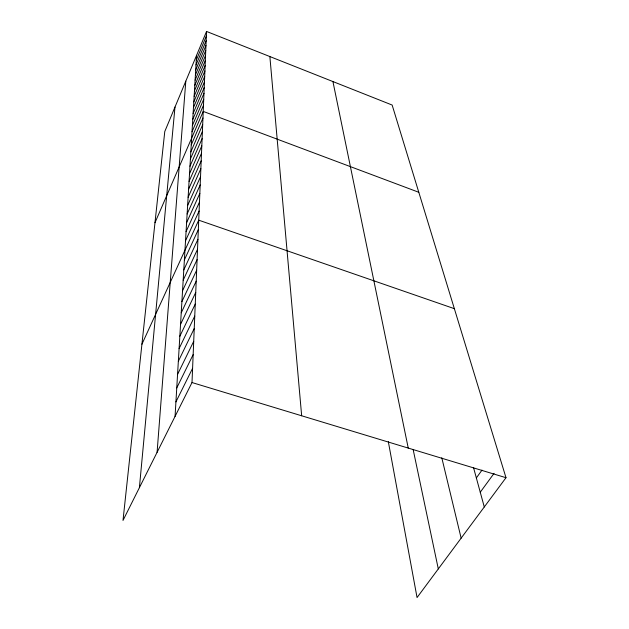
<?xml version="1.0" encoding="UTF-8"?>
<svg xmlns="http://www.w3.org/2000/svg" width="629" height="629" viewBox="0 0 629 629"><rect width="100%" height="100%" fill="white"/><g stroke="black" fill="none" stroke-linecap="round" stroke-linejoin="round"><path stroke-width="0.94" d="M206.548 31.45L164.774 131.532L123.001 520.435L192.002 382.542L206.548 31.45L392.15 105.043L505.999 477.71L417.051 597.55L388.321 441.668M175.059 416.398L196.578 55.328M157.077 452.337L185.799 81.165M139.394 487.679L174.988 107.064M196.295 60.101L206.351 36.05M196.004 64.968L206.163 40.743M195.705 69.929L205.958 45.524M195.407 74.993L205.762 50.406M195.1 80.158L205.549 55.391M194.786 85.426L205.345 60.47M194.463 90.804L205.125 65.66M194.133 96.292L204.905 70.959M193.803 101.898L204.684 76.368M193.465 107.614L204.456 81.896M193.111 113.464L204.221 87.541M192.757 119.431L203.985 93.312M192.395 125.533L203.741 99.209M192.026 131.768L203.489 105.247M154.978 222.713L203.23 111.412L418.804 192.285M191.24 144.929L202.963 117.977M190.823 151.872L202.68 124.699M190.398 158.98L202.396 131.587M189.966 166.268L202.106 138.639M189.518 173.73L201.807 145.873M189.062 181.38L201.5 153.295M188.598 189.227L201.178 160.898M188.118 197.27L200.855 168.706M187.623 205.526L200.525 176.718M187.12 214.002L200.187 184.942M186.601 222.697L199.833 193.394M186.074 231.629L199.479 202.074M185.524 240.805L199.11 210.998M141.926 344.228L198.725 220.174L454.358 308.674M184.383 259.934L198.332 229.609M183.786 269.904L197.931 239.327M183.181 280.172L197.522 249.32M182.552 290.732L197.089 259.62M181.899 301.613L196.649 270.234M181.231 312.817L196.201 281.171M180.547 324.375L195.729 292.454M179.831 336.287L195.249 304.09M179.1 348.584L194.754 316.104M178.345 361.266L194.235 328.519M177.567 374.373L193.708 341.35M176.757 387.912L193.158 354.614M175.923 401.915L192.584 368.335M476.35 477.938L481.995 470.122M480.257 492.224L494.064 473.362M192.002 382.542L505.999 477.71M473.574 467.772L484.283 506.974M441.794 457.786L461.136 538.157M413.19 449.727L438.303 568.923M332.93 81.566L408.245 448.084M269.865 56.555L301.661 415.777"/></g></svg>
